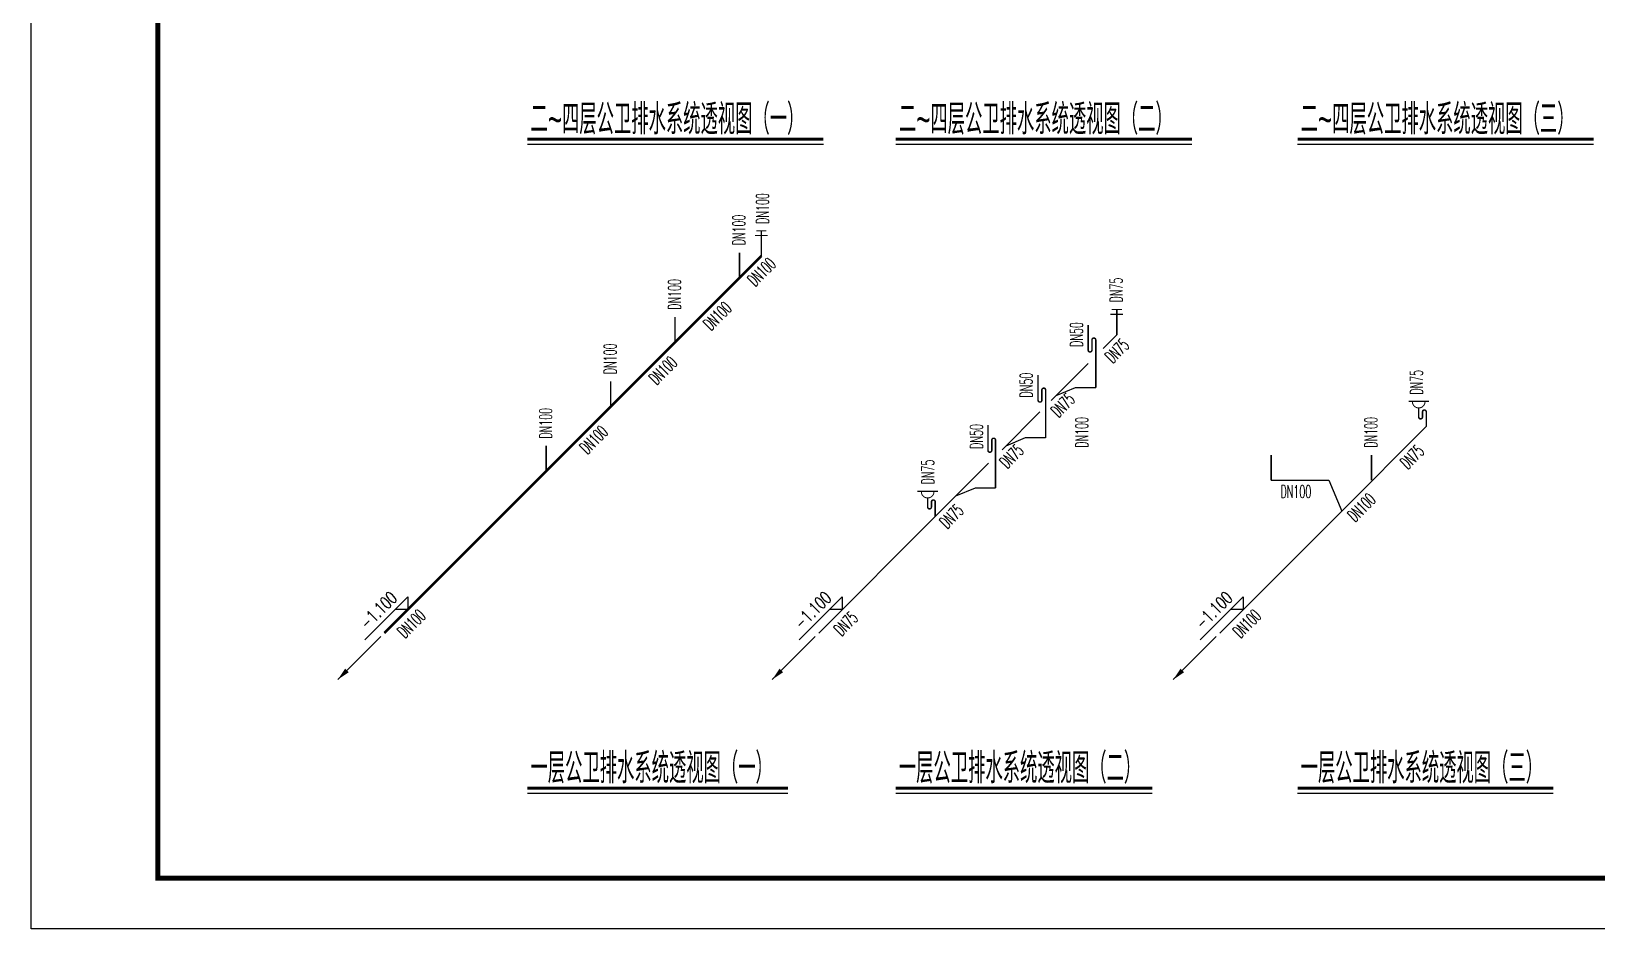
# Model space of a CAD drawing. Header units: inches. Extents: x -1293886 to -986005, y -15154 to 203628.
# Drawn here: x -1189750 to -1158825, y 64437 to 82162 of the extents above; entities that cross this region are included whole.
import ezdxf
from ezdxf.enums import TextEntityAlignment as Align

# ---------------------------------------------------------------- set-up
doc = ezdxf.new("R2010")
doc.units = ezdxf.units.IN
doc.header["$LTSCALE"] = 100
doc.header["$MEASUREMENT"] = 0
doc.linetypes.add('CONTINOUS', pattern=[0])
doc.layers.get('0').update_dxf_attribs({"color": 252})
doc.layers.add('nb-plugin', color=7, linetype='Continuous', true_color=0xffffff)
for name, color, linetype in [('TK', 142, 'Continuous'), ('W_DIM', 4, 'Continuous'), ('WP_P', 2, 'Continuous'), ('WP_P_DN', 4, 'Continuous'), ('WP_P_EV', 4, 'Continuous'), ('WP_P_PJ', 7, 'Continuous'), ('WP_P_PJ_DN', 4, 'Continuous'), ('WZ', 6, 'Continuous')]:
    doc.layers.add(name, color=color, linetype=linetype)
doc.styles.add('DIM_FONT', font='bzxw.shx', dxfattribs={"width": 0.55, "bigfont": 'bzhz.shx'})
doc.styles.add('HZ', font='SIMPLEX.SHX', dxfattribs={"width": 0.55, "bigfont": 'HZTXT.SHX'})

# ---------------------------------------------------------------- blocks, each defined once
blk = doc.blocks.new('$PS003_1')
for points, const_width in [([(-125, 407), (125, 407)], 20), ([(-100, 500), (100, 500)], 20), ([(0, 500), (0, 0)], 30)]:
    blk.add_lwpolyline(points, dxfattribs=dict(const_width=const_width))
at = {"style": 'HZ', "width": 0.7, "flags": 1}
for tag in ['UNIT', 'WHAT', 'SPEC']:
    blk.add_attdef(tag, (0, 0), '', height=0.001, dxfattribs=at)
blk = doc.blocks.new('nb-594-420-1-100-fcad1de8-10a4-49cb-aec2-0e0b03f73acf')
at = {"layer": 'W_DIM', "color": 7, "true_color": 0xffffff}
blk.add_lwpolyline([(0, 0), (0, 42000), (59400, 42000), (59400, 0)], close=True, dxfattribs=at)
blk = doc.blocks.new('_arrow1')
blk.add_line((-600, 0), (600, 0))
blk.add_lwpolyline([(600, 0, 0, 100, 0), (345, 0, 100, 100, 0)], format="xyseb")
blk = doc.blocks.new('$BG_1')
blk.add_lwpolyline([(10.23, 1.77), (-1.77, 1.77), (0, 0), (1.77, 1.77)])
at = {"style": 'HZ', "width": 0.7}
blk.add_attdef('BG', text='', height=2.5, dxfattribs=at).set_placement((4.22, 2.77), align=Align.CENTER)
blk = doc.blocks.new('$PS007_2')
at = {"const_width": 30}
blk.add_lwpolyline([(0, 0), (0, 946, 1), (-75, 946), (-75, 746, -1), (-150, 746), (-150, 1244)], format="xyb", dxfattribs=at)
blk = doc.blocks.new('$PS020_1')
blk.add_line((-348, 500), (52, 500))
for points, const_width in [([(-275, 500, 1.067664), (-25, 500)], 20), ([(0, 0), (0, 288, 1), (-75, 288), (-75, 188, -1), (-150, 188), (-150, 367)], 30)]:
    blk.add_lwpolyline(points, format="xyb", dxfattribs=dict(const_width=const_width))
at = {"style": 'HZ', "width": 0.7, "flags": 1}
for tag in ['UNIT', 'WHAT', 'SPEC']:
    blk.add_attdef(tag, (0, 0), '', height=0.001, dxfattribs=at)

msp = doc.modelspace()

# ---------------------------------------------------------------- linework, layer by layer
at = {"layer": 'TK'}
msp.add_lwpolyline([(-1189749.6, 64437.1), (-1189749.6, 106437.1), (-1130349.6, 106437.1), (-1130349.6, 64437.1)], close=True, dxfattribs=at)
at = {"layer": 'TK', "const_width": 100}
msp.add_lwpolyline([(-1187249.6, 65437.1), (-1187249.6, 105437.1), (-1131349.6, 105437.1), (-1131349.6, 65437.1)], close=True, dxfattribs=at)
at = {"layer": 'WP_P'}
for p, q in [((-1168305.9, 76164.5), (-1168574.3, 75896.1)), ((-1168869.5, 75600.9), (-1169600, 74870.4)), ((-1169125.3, 75119.8), (-1169510, 74960.5)), ((-1168721.3, 75119.8), (-1169125.3, 75119.8)), ((-1169827.1, 74643.3), (-1170572.8, 73897.7)), ((-1162191.4, 74356), (-1163862.3, 72685.1)), ((-1170115.1, 74130), (-1170499.8, 73970.7)), ((-1169711.1, 74130), (-1170115.1, 74130)), ((-1170837.7, 73632.7), (-1171892.2, 72578.2)), ((-1165254.5, 73294.7), (-1164114.9, 73294.7)), ((-1164114.9, 73294.7), (-1163862.3, 72685.1)), ((-1171104.9, 73140.2), (-1171489.6, 72980.9)), ((-1170700.9, 73140.2), (-1171104.9, 73140.2)), ((-1163862.3, 72685.1), (-1166270.7, 70276.8)), ((-1171892.2, 72578.2), (-1174193.6, 70276.8))]:
    msp.add_line(p, q, dxfattribs=at)
at = {"layer": 'WP_P', "linetype": 'CONTINOUS', "const_width": 50}
msp.add_lwpolyline([(-1175327.9, 77723.9), (-1182775, 70276.8)], dxfattribs=at)
at = {"layer": 'WP_P_PJ', "const_width": 30}
for points in [[(-1175759.6, 77292.2), (-1175759.6, 77792.2)], [(-1177032.2, 76019.6), (-1177032.2, 76519.6)], [(-1178304.8, 74747), (-1178304.8, 75247)], [(-1179577.4, 73474.4), (-1179577.4, 73974.4)], [(-1165254.5, 73294.7), (-1165254.5, 73794.7)], [(-1163273.1, 73294.7), (-1163273.1, 73794.7)]]:
    msp.add_lwpolyline(points, dxfattribs=at)
at = {"layer": 'WZ'}
for p, q in [((-1179950.5, 79931.3), (-1174100.2, 79931.3)), ((-1172673.3, 79931.3), (-1166823, 79931.3)), ((-1164735.8, 79931.3), (-1158885.5, 79931.3)), ((-1179950.5, 67115.5), (-1174801.6, 67115.5)), ((-1172673.3, 67115.5), (-1167605.6, 67115.5)), ((-1164735.8, 67115.5), (-1159682.1, 67115.5))]:
    msp.add_line(p, q, dxfattribs=at)
at = {"layer": 'WZ', "const_width": 60}
for points in [[(-1179950.5, 80031.3), (-1174100.2, 80031.3)], [(-1172673.3, 80031.3), (-1166823, 80031.3)], [(-1164735.8, 80031.3), (-1158885.5, 80031.3)], [(-1179950.5, 67215.5), (-1174801.6, 67215.5)], [(-1172673.3, 67215.5), (-1167605.6, 67215.5)], [(-1164735.8, 67215.5), (-1159682.1, 67215.5)]]:
    msp.add_lwpolyline(points, dxfattribs=at)

# ---------------------------------------------------------------- block references
at = {"layer": 'nb-plugin'}
msp.add_blockref('nb-594-420-1-100-fcad1de8-10a4-49cb-aec2-0e0b03f73acf', (-1189749.6, 64437.1), dxfattribs=at)
at = {"layer": 'WP_P_EV'}
ref = msp.add_blockref('$BG_1', (-1182313.3, 70738.5), dxfattribs=dict(at, xscale=-100, yscale=100, zscale=100, rotation=45.0000000002897))
ref.add_attrib('BG', '-1.100', dxfattribs={"layer": '0', "height": 250, "rotation": 45, "style": 'HZ', "width": 0.7}).set_placement((-1182807.5, 70635.7), align=Align.CENTER)
ref = msp.add_blockref('$BG_1', (-1173731.9, 70738.5), dxfattribs=dict(at, xscale=-100, yscale=100, zscale=100, rotation=45.0000000002897))
ref.add_attrib('BG', '-1.100', dxfattribs={"layer": '0', "height": 250, "rotation": 45, "style": 'HZ', "width": 0.7}).set_placement((-1174226.2, 70635.7), align=Align.CENTER)
ref = msp.add_blockref('$BG_1', (-1165808.9, 70738.5), dxfattribs=dict(at, xscale=-100, yscale=100, zscale=100, rotation=45.0000000002897))
ref.add_attrib('BG', '-1.100', dxfattribs={"layer": '0', "height": 250, "rotation": 45, "style": 'HZ', "width": 0.7}).set_placement((-1166303.2, 70635.7), align=Align.CENTER)
at = {"layer": 'WP_P_EV', "xscale": -1, "rotation": 45.0000000002897}
for p in [(-1183270, 69781.8), (-1174688.6, 69781.8), (-1166765.6, 69781.8)]:
    msp.add_blockref('_arrow1', p, dxfattribs=at)
at = {"layer": 'WP_P_PJ'}
for name, p in [('$PS003_1', (-1175327.9, 77723.9)), ('$PS003_1', (-1168305.9, 76164.5)), ('$PS007_2', (-1168721.3, 75119.8)), ('$PS007_2', (-1169711.1, 74130)), ('$PS020_1', (-1162191.4, 74356)), ('$PS007_2', (-1170700.9, 73140.2)), ('$PS020_1', (-1171892.2, 72578.2))]:
    msp.add_blockref(name, p, dxfattribs=at)

# ---------------------------------------------------------------- texts
at = {"layer": 'WP_P_DN', "style": 'HZ', "width": 0.55}
for s, p in [('DN100', (-1175322.9, 77410.7)), ('DN100', (-1176194, 76539.6)), ('DN75', (-1168301.2, 75851.1)), ('DN100', (-1177269.6, 75464)), ('DN75', (-1169372.6, 74779.6)), ('DN100', (-1178638.6, 74095.1)), ('DN75', (-1170383.6, 73768.6)), ('DN75', (-1162472.7, 73756.6)), ('DN100', (-1163471.2, 72758)), ('DN75', (-1171570.2, 72582.1)), ('DN100', (-1182239.4, 70462.6)), ('DN75', (-1173658, 70462.6)), ('DN100', (-1165735, 70462.6))]:
    msp.add_text(s, height=250, rotation=45, dxfattribs=at).set_placement(p, align=Align.MIDDLE)
msp.add_text('DN100', height=250, dxfattribs=at).set_placement((-1164767.5, 73069.7), align=Align.MIDDLE)
at = {"layer": 'WP_P_PJ_DN', "style": 'HZ', "width": 0.55}
for s, p in [('DN100', (-1175305.7, 78661.6)), ('DN100', (-1175770.6, 78237.4)), ('DN100', (-1177043.2, 76964.8)), ('DN75', (-1168319, 77051.2)), ('DN50', (-1169101.8, 76171.7)), ('DN100', (-1178315.8, 75692.2)), ('DN75', (-1162386.5, 75228.7)), ('DN50', (-1170095.9, 75172.8)), ('DN100', (-1179588.4, 74419.6)), ('DN50', (-1171080.3, 74158.8)), ('DN100', (-1168998.3, 74239.8)), ('DN100', (-1163284.2, 74239.8)), ('DN75', (-1172037.4, 73456.5))]:
    msp.add_text(s, height=250, rotation=90, dxfattribs=at).set_placement(p, align=Align.MIDDLE)
at = {"layer": 'WZ', "style": 'DIM_FONT', "width": 0.6}
for s, p in [('二~四层公卫排水系统透视图（一）', (-1179888.3, 80125)), ('二~四层公卫排水系统透视图（二）', (-1172611.1, 80125)), ('二~四层公卫排水系统透视图（三）', (-1164673.6, 80125)), ('一层公卫排水系统透视图（一）', (-1179888.3, 67309.2)), ('一层公卫排水系统透视图（二）', (-1172611.1, 67309.2)), ('一层公卫排水系统透视图（三）', (-1164673.6, 67309.2))]:
    msp.add_text(s, height=600, dxfattribs=at).set_placement(p)

doc.saveas('drawing.dxf')
